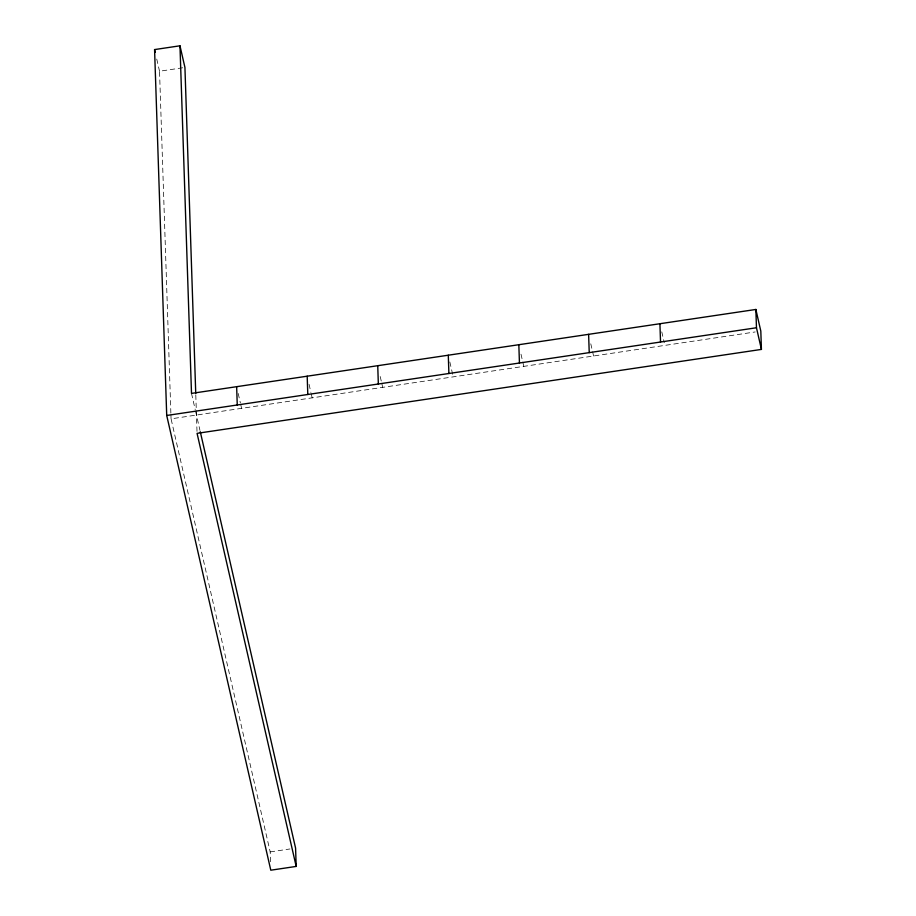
<?xml version="1.0" encoding="UTF-8"?>
<svg xmlns="http://www.w3.org/2000/svg" width="916" height="916" viewBox="0 0 916 916"><rect width="100%" height="100%" fill="white"/><g stroke="black" fill="none" stroke-linecap="round" stroke-linejoin="round"><path stroke-width="0.69" stroke-dasharray="4.58 3.44" d="M170.868 413.105L159.533 71.23L183.521 67.658M270.518 861.761L270.186 851.903L171.063 418.83L755.173 331.958M270.186 851.903L289.937 848.972M661.776 331.855L664.26 342.676M590.786 343.809L593.579 355.992M520.998 354.194L523.792 366.366M449.836 361.98L453.237 376.865M380.22 376.533L381.457 381.938M381.766 383.3L382.693 387.353M309.058 384.319L310.913 392.437M311.222 393.788L312.15 397.853M238.194 393.456L240.37 402.925M240.679 404.277L241.606 408.341M156.739 59.048L159.533 71.23M191.501 393.399L195.222 409.647M195.532 410.998L199.963 430.371M195.795 395.025L196.264 409.338M196.31 410.769L197.066 433.348M170.914 414.536L171.063 418.83"/><path stroke-width="1.37" d="M200.283 431.768L295.582 848.124L296.189 866.422L270.793 870.2L166.712 415.475L154.575 49.578L179.971 45.8L184.929 67.452L195.749 393.594M296.189 866.422L197.066 433.348L761.425 349.408L760.818 331.123L755.86 309.459L191.501 393.399L179.971 45.8M166.712 415.475L756.467 327.756L755.86 309.459M756.467 327.756L761.425 349.408M154.575 49.578L155.193 52.281M659.921 323.737L660.528 342.023M588.622 334.34L589.228 352.637M518.834 344.714L519.441 363.011M448.29 355.213L448.897 373.499M377.736 365.702L378.342 383.999M307.192 376.19L307.799 394.487M236.649 386.689L237.255 404.975"/></g></svg>
